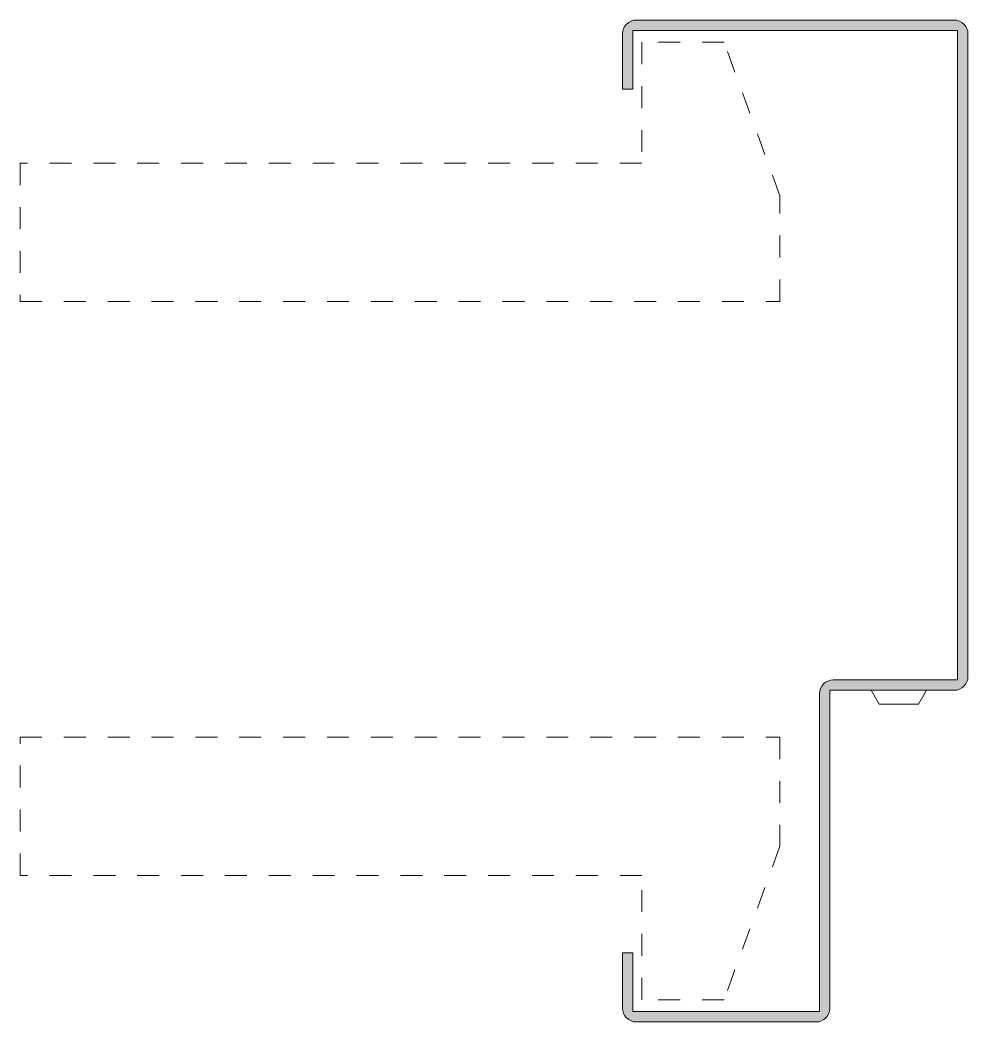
# Model space of a CAD drawing. Header units: metres. Extents: x -87 to 50, y -73 to 73.
import ezdxf

# ---------------------------------------------------------------- set-up
doc = ezdxf.new("R2010")
doc.units = ezdxf.units.M
doc.linetypes.add('Dash', pattern=[6.35, 3.175, -3.175])
doc.layers.add('A-DETL-GENF', color=92, linetype='Continuous', lineweight=18)
doc.layers.add('A-DETL-GENF-HDLN', color=1, linetype='Dash', lineweight=18)

# ---------------------------------------------------------------- blocks, each defined once
blk = doc.blocks.new('32 stalen kozijn - 50x125 _sp 20x48_-2387827-00_0 Basismaterialen')
at = {"layer": 'A-DETL-GENF', "linetype": 'Dash'}
blk.add_hatch(color=256, dxfattribs=at).paths.add_polyline_path([(28, -72.5), (28.52, -72.43), (29, -72.23), (29.41, -71.91), (29.73, -71.5), (29.93, -71.02), (30, -70.5), (30, -24.5), (48, -24.5), (48.52, -24.43), (49, -24.23), (49.41, -23.91), (49.73, -23.5), (49.93, -23.02), (50, -22.5), (50, 70.5), (49.93, 71.02), (49.73, 71.5), (49.41, 71.91), (49, 72.23), (48.52, 72.43), (48, 72.5), (2, 72.5), (1.48, 72.43), (1, 72.23), (0.59, 71.91), (0.27, 71.5), (0.07, 71.02), (0, 70.5), (0, 62.5), (1.5, 62.5), (1.5, 71), (48.5, 71), (48.5, -23), (30.5, -23), (29.98, -23.07), (29.5, -23.27), (29.09, -23.59), (28.77, -24), (28.57, -24.48), (28.5, -25), (28.5, -71), (1.5, -71), (1.5, -62.5), (0, -62.5), (0, -70.5), (0.07, -71.02), (0.27, -71.5), (0.59, -71.91), (1, -72.23), (1.48, -72.43), (2, -72.5)])
at = {"layer": 'A-DETL-GENF'}
for p, q in [((48, 72.5), (2, 72.5)), ((0, 70.5), (0, 62.5)), ((1.5, 62.5), (1.5, 71)), ((1.5, 71), (48.5, 71)), ((48.5, 71), (48.5, -23)), ((50, -22.5), (50, 70.5)), ((0, 62.5), (1.5, 62.5)), ((48.5, -23), (30.5, -23)), ((30, -70.5), (30, -24.5)), ((30, -24.5), (35.99, -24.5)), ((44, -24.5), (35.99, -24.5)), ((35.99, -24.5), (37.15, -26.51)), ((42.84, -26.51), (44, -24.5)), ((44, -24.5), (48, -24.5)), ((28.5, -25), (28.5, -71)), ((37.15, -26.51), (42.84, -26.51)), ((1.5, -62.5), (0, -62.5)), ((0, -62.5), (0, -70.5)), ((1.5, -71), (1.5, -62.5)), ((28.5, -71), (1.5, -71)), ((2, -72.5), (28, -72.5))]:
    blk.add_line(p, q, dxfattribs=at)
for centre, start, end in [((2, 70.5), 90, 180), ((48, 70.5), 360, 90), ((30.5, -25), 90, 180), ((48, -22.5), 270, 360), ((2, -70.5), 180, 270), ((28, -70.5), 270, 360)]:
    blk.add_arc(centre, 2, start, end, dxfattribs=at)
at = {"layer": 'A-DETL-GENF-HDLN'}
for p, q in [((2.77, 69.28), (2.77, 51.78)), ((14.69, 69.28), (2.77, 69.28)), ((22.77, 47.07), (14.69, 69.28)), ((2.77, 51.78), (-87.23, 51.78)), ((-87.23, 51.78), (-87.23, 31.78)), ((22.77, 31.78), (22.77, 47.07)), ((-87.23, 31.78), (22.77, 31.78)), ((-87.23, -51.28), (-87.23, -31.28)), ((-87.23, -31.28), (22.77, -31.28)), ((22.77, -31.28), (22.77, -47.07)), ((22.77, -47.07), (14.69, -69.28)), ((2.77, -51.28), (-87.23, -51.28)), ((2.77, -69.28), (2.77, -51.28)), ((14.69, -69.28), (2.77, -69.28))]:
    blk.add_line(p, q, dxfattribs=at)

msp = doc.modelspace()

# ---------------------------------------------------------------- block references
msp.add_blockref('32 stalen kozijn - 50x125 _sp 20x48_-2387827-00_0 Basismaterialen', (0, 0))

doc.saveas('drawing.dxf')
